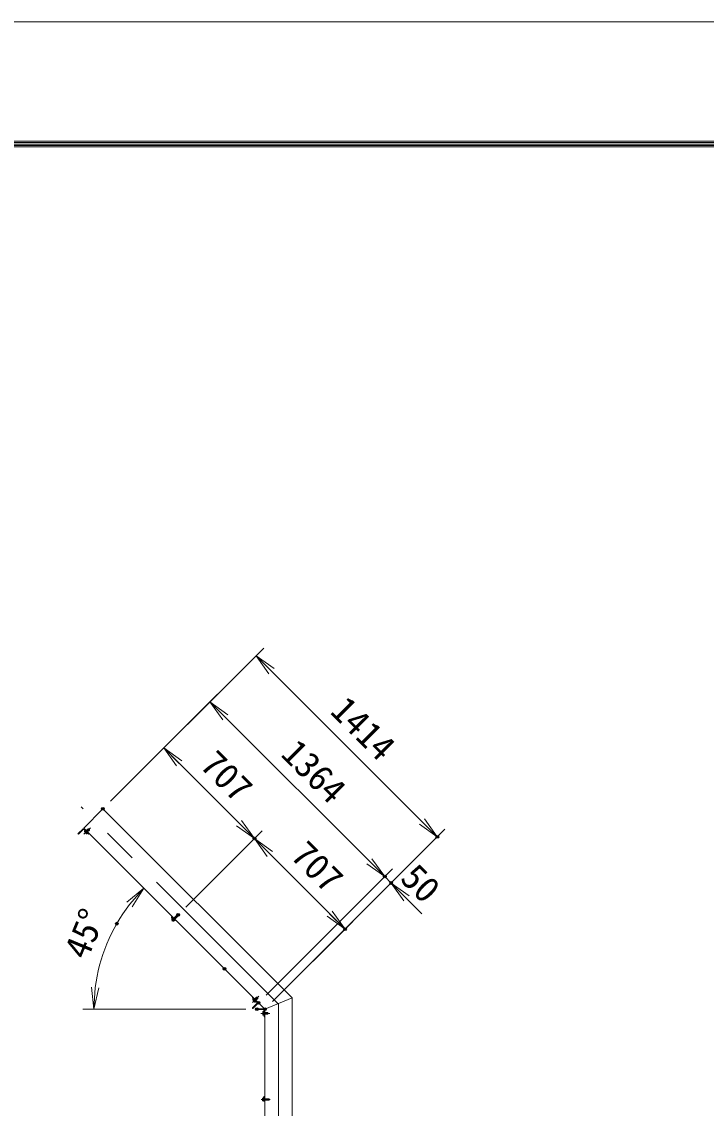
# Model space of a CAD drawing. Units: millimetres at full size. Extents: x -12600 to 12600, y -8910 to 8910.
# Drawn here: x -1119 to 2658, y 2913 to 8910 of the extents above; entities that cross this region are included whole.
import ezdxf
from ezdxf.enums import TextEntityAlignment as Align

# ---------------------------------------------------------------- set-up
doc = ezdxf.new("R2010")
doc.units = ezdxf.units.MM
doc.header["$LTSCALE"] = 30
doc.header["$PDMODE"] = 32
doc.header["$PDSIZE"] = 15
doc.linetypes.add('USER1', pattern=[50.8, 31.75, -6.35, 6.35, -6.35])
for name, color, linetype, lineweight in [('0-0_D-STR1', 1, 'Continuous', 18), ('0-1_D-BMK', 2, 'USER1', 13), ('0-3_0', 7, 'Continuous', 18), ('0-6_D-STR3', 3, 'Continuous', 13), ('0-7_D-STR-DIM', 7, 'Continuous', 13), ('0-C_D-TTL', 7, 'Continuous', 18)]:
    doc.layers.add(name, color=color, linetype=linetype, lineweight=lineweight)
doc.layers.add('0-8_Defpoints', color=253, linetype='Continuous')
doc.styles.add('ＭＳ ゴシック', font='')
doc.styles.get('ＭＳ ゴシック').set_extended_font_data('MS Gothic')

# ---------------------------------------------------------------- blocks, each defined once
blk = doc.blocks.new('_Open')
at = {"layer": '0-3_0'}
blk.add_line((-30, 5), (0, 0), dxfattribs=at)
blk.add_lwpolyline([(-30, -5), (0, 0), (-30, 0)], dxfattribs=at)

msp = doc.modelspace()

# ---------------------------------------------------------------- linework, layer by layer
at = {"layer": '0-0_D-STR1'}
for p, q in [((-671.04, 4565.47), (-777.11, 4459.4)), ((-671.04, 4565.47), (372.74, 3521.68)), ((-808.93, 4427.58), (-780.64, 4455.87)), ((-803.98, 4426.87), (-780.29, 4450.56)), ((222.74, 3459.55), (-777.11, 4459.4)), ((-773.92, 4450.56), (-750.24, 4426.87)), ((-773.57, 4455.87), (-745.29, 4427.58)), ((-808.93, 4427.58), (-808.22, 4426.87)), ((-745.99, 4426.87), (-745.29, 4427.58)), ((154.86, 3526.02), (155.57, 3526.73)), ((178.55, 3498.09), (154.86, 3521.78)), ((154.86, 3468.04), (178.55, 3491.73)), ((183.85, 3498.44), (155.57, 3526.73)), ((155.57, 3463.09), (183.85, 3491.37)), ((372.74, 3521.68), (222.74, 3459.55)), ((155.57, 3463.09), (154.86, 3463.79)), ((177.74, 3461.68), (177.74, 3460.68)), ((177.74, 3461.68), (217.74, 3461.68)), ((180.74, 3457.68), (214.24, 3457.68)), ((218.74, 3453.18), (218.74, 3419.68)), ((222.74, 3456.68), (222.74, 3416.68)), ((221.74, 3416.68), (222.74, 3416.68))]:
    msp.add_line(p, q, dxfattribs=at)
msp.add_lwpolyline([(222.74, 3459.55), (222.74, -4468.32), (372.74, -4468.32), (372.74, 3521.68)], dxfattribs=at)
for centre, radius, start, end in [((-777.11, 4452.33), 5, 45, 135), ((-777.11, 4447.38), 4.5, 45, 135), ((-806.1, 4429), 3, 225, 315), ((-748.12, 4429), 3, 225, 315), ((156.98, 3523.9), 3, 135, 225), ((175.37, 3494.91), 4.5, 315, 45), ((180.32, 3494.91), 5, 315, 45), ((156.98, 3465.92), 3, 135, 225), ((180.74, 3460.68), 3, 180, 270), ((214.24, 3453.18), 4.5, 0, 90), ((217.74, 3456.68), 5, 0, 90), ((221.74, 3419.68), 3, 180, 270)]:
    msp.add_arc(centre, radius, start, end, dxfattribs=at)
at = {"layer": '0-1_D-BMK'}
for p, q in [((297.74, 3487.57), (-791.12, 4576.44)), ((-740.41, 4460.75), (-775.76, 4425.39)), ((-291.56, 3945.1), (-256.2, 3980.46)), ((188.73, 3531.61), (153.38, 3496.25)), ((297.74, 3487.57), (297.74, -4568.32)), ((249.64, 3436.68), (199.64, 3436.68)), ((202.41, 2961.68), (252.41, 2961.68))]:
    msp.add_line(p, q, dxfattribs=at)
at = {"layer": '0-6_D-STR3'}
for p, q in [((-773.51, 4441.52), (-769.2, 4445.84)), ((-773.04, 4439.78), (-773.51, 4441.52)), ((-773.04, 4439.78), (-761.37, 4428.11)), ((-770.04, 4438.05), (-765.73, 4442.37)), ((-769.2, 4445.84), (-755.32, 4431.96)), ((-762.96, 4445.26), (-752.71, 4455.51)), ((-762.33, 4444.62), (-751.44, 4455.51)), ((-756.53, 4438.82), (-745.64, 4449.71)), ((-755.89, 4438.19), (-745.64, 4448.44)), ((-752.71, 4455.51), (-750.59, 4455.51)), ((-750.59, 4455.51), (-745.64, 4450.56)), ((-763.1, 4431.11), (-758.79, 4435.43)), ((-761.37, 4428.11), (-759.63, 4427.64)), ((-759.63, 4427.64), (-755.32, 4431.96)), ((-292.03, 3967.26), (-288.5, 3970.79)), ((-292.03, 3963.01), (-277.89, 3948.87)), ((-288.15, 3959.13), (-291.4, 3955.87)), ((-289.56, 3965.49), (-286.37, 3968.67)), ((-289.56, 3964.78), (-276.12, 3951.35)), ((-288.5, 3970.79), (-286.37, 3968.67)), ((-288.15, 3959.13), (-277.53, 3948.51)), ((-283.55, 3958.77), (-263.89, 3978.43)), ((-283.02, 3958.24), (-262.83, 3978.43)), ((-278.42, 3953.64), (-258.23, 3973.83)), ((-277.89, 3953.11), (-258.23, 3972.77)), ((-263.89, 3978.43), (-262.19, 3978.43)), ((-263.89, 3978.43), (-258.23, 3972.77)), ((-262.19, 3978.43), (-258.23, 3974.47)), ((-258.23, 3972.77), (-258.23, 3974.47)), ((-291.04, 3954.53), (-291.4, 3955.87)), ((-291.04, 3954.53), (-282.13, 3945.62)), ((-285.49, 3956.47), (-288.75, 3953.22)), ((-280.19, 3951.17), (-283.44, 3947.91)), ((-282.13, 3945.62), (-280.79, 3945.26)), ((-277.53, 3948.51), (-280.79, 3945.26)), ((-275.41, 3951.35), (-272.23, 3954.53)), ((-273.65, 3948.87), (-270.11, 3952.41)), ((-272.23, 3954.53), (-270.11, 3952.41)), ((155.63, 3512.39), (159.94, 3516.7)), ((156.1, 3510.64), (155.63, 3512.39)), ((167.76, 3498.97), (156.1, 3510.64)), ((159.1, 3508.92), (163.41, 3513.23)), ((173.82, 3502.82), (159.94, 3516.7)), ((166.04, 3501.98), (170.35, 3506.29)), ((166.81, 3515.48), (177.7, 3526.37)), ((167.76, 3498.97), (169.51, 3498.51)), ((169.51, 3498.51), (173.82, 3502.82)), ((172.61, 3509.69), (183.5, 3520.58)), ((173.24, 3509.05), (183.5, 3519.3)), ((183.5, 3519.3), (176.43, 3526.37)), ((183.5, 3521.42), (178.55, 3526.37)), ((183.5, 3519.3), (183.5, 3521.42)), ((211.74, 3444.93), (212.65, 3446.5)), ((211.74, 3444.93), (211.74, 3428.43)), ((211.74, 3428.43), (212.65, 3426.87)), ((212.65, 3446.5), (218.74, 3446.5)), ((212.65, 3441.59), (218.74, 3441.59)), ((212.65, 3431.78), (218.74, 3431.78)), ((212.65, 3426.87), (218.74, 3426.87)), ((218.74, 3446.5), (218.74, 3426.87)), ((222.74, 3441.68), (237.24, 3441.68)), ((222.74, 3440.78), (238.14, 3440.78)), ((222.74, 3432.58), (238.14, 3432.58)), ((222.74, 3431.68), (237.24, 3431.68)), ((237.24, 3441.68), (238.74, 3440.18)), ((238.74, 3440.18), (238.74, 3433.18)), ((209.44, 2967.98), (210.14, 2969.19)), ((209.44, 2967.98), (209.44, 2955.38)), ((209.44, 2955.38), (210.14, 2954.18)), ((214.74, 2969.19), (210.14, 2969.19)), ((214.74, 2965.44), (210.14, 2965.44)), ((214.74, 2957.93), (210.14, 2957.93)), ((214.74, 2954.18), (210.14, 2954.18)), ((214.74, 2974.68), (214.74, 2954.68)), ((214.74, 2969.19), (214.74, 2954.18)), ((217.74, 2977.68), (222.74, 2977.68)), ((217.74, 2974.18), (217.74, 2955.18)), ((217.74, 2965.68), (245.54, 2965.68)), ((217.74, 2964.93), (246.29, 2964.93)), ((217.74, 2958.43), (246.29, 2958.43)), ((217.74, 2957.68), (245.54, 2957.68)), ((217.74, 2951.68), (222.74, 2951.68)), ((218.24, 2974.68), (222.74, 2974.68)), ((218.24, 2954.68), (222.74, 2954.68)), ((222.74, 2977.68), (222.74, 2974.68)), ((222.74, 2954.68), (222.74, 2951.68)), ((245.54, 2965.68), (246.74, 2964.48)), ((245.54, 2965.68), (245.54, 2957.68)), ((245.54, 2957.68), (246.74, 2958.88)), ((246.74, 2964.48), (246.74, 2958.88))]:
    msp.add_line(p, q, dxfattribs=at)
for points in [[(-752.71, 4455.51), (-745.64, 4448.44), (-745.64, 4450.56)], [(166.17, 3516.12), (176.43, 3526.37), (178.55, 3526.37)], [(237.24, 3441.68), (237.24, 3431.68), (238.74, 3433.18)]]:
    msp.add_lwpolyline(points, dxfattribs=at)
for centre, radius, start, end in [((-769.24, 4442.33), 4.34, 190.61575, 259.38425), ((-755.62, 4445.53), 16.24, 207.41205, 242.58795), ((-758.83, 4431.91), 4.34, 190.61575, 259.38425), ((-289.91, 3965.13), 3, 135, 225), ((-289.2, 3965.13), 0.5, 135, 225), ((-288.14, 3956.48), 3.32, 190.61585, 259.38415), ((-277.72, 3958.94), 12.42, 207.4121, 242.5879), ((-280.18, 3948.52), 3.32, 190.61585, 259.38415), ((-275.77, 3950.99), 3, 225, 315), ((-275.77, 3951.7), 0.5, 225, 315), ((159.9, 3513.19), 4.34, 190.61575, 259.38425), ((173.52, 3516.39), 16.24, 207.41205, 242.58795), ((170.31, 3502.78), 4.34, 190.61575, 259.38425), ((216.23, 3444.05), 4.34, 145.61575, 214.38425), ((216.23, 3429.32), 4.34, 145.61575, 214.38425), ((228.13, 3436.68), 16.24, 162.41205, 197.58795), ((212.88, 2967.31), 3.32, 145.61585, 214.38415), ((221.98, 2961.68), 12.42, 162.4121, 197.5879), ((212.88, 2956.06), 3.32, 145.61585, 214.38415), ((217.74, 2974.68), 3, 90, 180), ((217.74, 2954.68), 3, 180, 270), ((218.24, 2974.18), 0.5, 90, 180), ((218.24, 2955.18), 0.5, 180, 270)]:
    msp.add_arc(centre, radius, start, end, dxfattribs=at)
at = {"layer": '0-7_D-STR-DIM'}
for p, q in [((-628.61, 4607.89), (216.38, 5452.89)), ((173.95, 5410.46), (1173.8, 4410.61)), ((-628.61, 4607.89), (-38.18, 5198.33)), ((-80.61, 5155.9), (883.89, 4191.41)), ((-628.61, 4607.89), (-292.74, 4943.77)), ((-335.17, 4901.34), (164.76, 4401.42)), ((-213.77, 4022.89), (207.19, 4443.84)), ((-213.77, 4022.89), (207.19, 4443.84)), ((265.17, 3501.98), (1216.23, 4453.04)), ((164.76, 4401.42), (664.68, 3901.49)), ((799.03, 4276.26), (714.18, 4361.11)), ((229.81, 3537.33), (926.31, 4233.83)), ((229.81, 3537.33), (926.31, 4233.83)), ((265.17, 3501.98), (961.67, 4198.48)), ((-42.6, 3724.9), (-487.27, 4169.57)), ((883.89, 4191.41), (919.24, 4156.05)), ((1004.1, 4071.2), (1088.95, 3986.35)), ((265.17, 3501.98), (707.11, 3943.92)), ((117.74, 3459.55), (-781.37, 3459.55))]:
    msp.add_line(p, q, dxfattribs=at)
msp.add_arc((222.74, 3459.55), 944.11, 142.28739, 172.71246, dxfattribs=at)
at = {"layer": '0-8_Defpoints'}
for p in [(-671.04, 4565.47), (164.76, 4401.42), (1173.8, 4410.61), (883.89, 4191.41), (919.24, 4156.05), (-256.2, 3980.46), (-594.88, 3931.61), (664.68, 3901.49), (-0.17, 3682.47), (187.39, 3494.91), (177.74, 3459.55), (222.74, 3459.55), (222.74, 3459.55)]:
    msp.add_point(p, dxfattribs=at)
at = {"layer": '0-C_D-TTL', "color": 2}
msp.add_lwpolyline([(-12600, 8910), (12600, 8910), (12600, -8910), (-12600, -8910)], close=True, dxfattribs=at)
at = {"layer": '0-C_D-TTL'}
for points in [[(-11790, 8250), (11790, 8250), (11790, -8250), (-11790, -8250)], [(-11782.5, 8242.5), (11782.5, 8242.5), (11782.5, -8242.5), (-11782.5, -8242.5)], [(-11775, 8235), (11775, 8235), (11775, -8235), (-11775, -8235)], [(-11767.5, 8227.5), (11767.5, 8227.5), (11767.5, -8227.5), (-11767.5, -8227.5)], [(-11760, 8220), (11760, 8220), (11760, -8220), (-11760, -8220)]]:
    msp.add_lwpolyline(points, close=True, dxfattribs=at)

# ---------------------------------------------------------------- block references
at = {"layer": '0-7_D-STR-DIM', "xscale": 4, "yscale": 4}
for p, rotation in [((173.95, 5410.46), 135), ((-80.61, 5155.9), 135), ((-335.17, 4901.34), 135), ((164.76, 4401.42), 315), ((1173.8, 4410.61), 315), ((164.76, 4401.42), 135), ((883.89, 4191.41), 315), ((883.89, 4191.41), 315), ((-444.85, 4127.14), 48.6437), ((919.24, 4156.05), 135), ((664.68, 3901.49), 315), ((-721.37, 3459.55), 266.35616)]:
    msp.add_blockref('_Open', p, dxfattribs=dict(at, rotation=rotation))

# ---------------------------------------------------------------- texts
at = {"layer": '0-7_D-STR-DIM', "style": 'ＭＳ ゴシック'}
for s, rotation, p in [('1414', 315, (545.97, 5067.08)), ('1364', 315, (273.73, 4830.2)), ('707', 315, (-174.02, 4768.83)), ('707', 315, (325.9, 4268.91)), ('50', 315, (931.49, 4143.19)), ('45°', 67.5, (-717.92, 3708.59))]:
    msp.add_text(s, height=144.3, rotation=rotation, dxfattribs=at).set_placement(p, align=Align.BOTTOM_LEFT)

doc.saveas('drawing.dxf')
